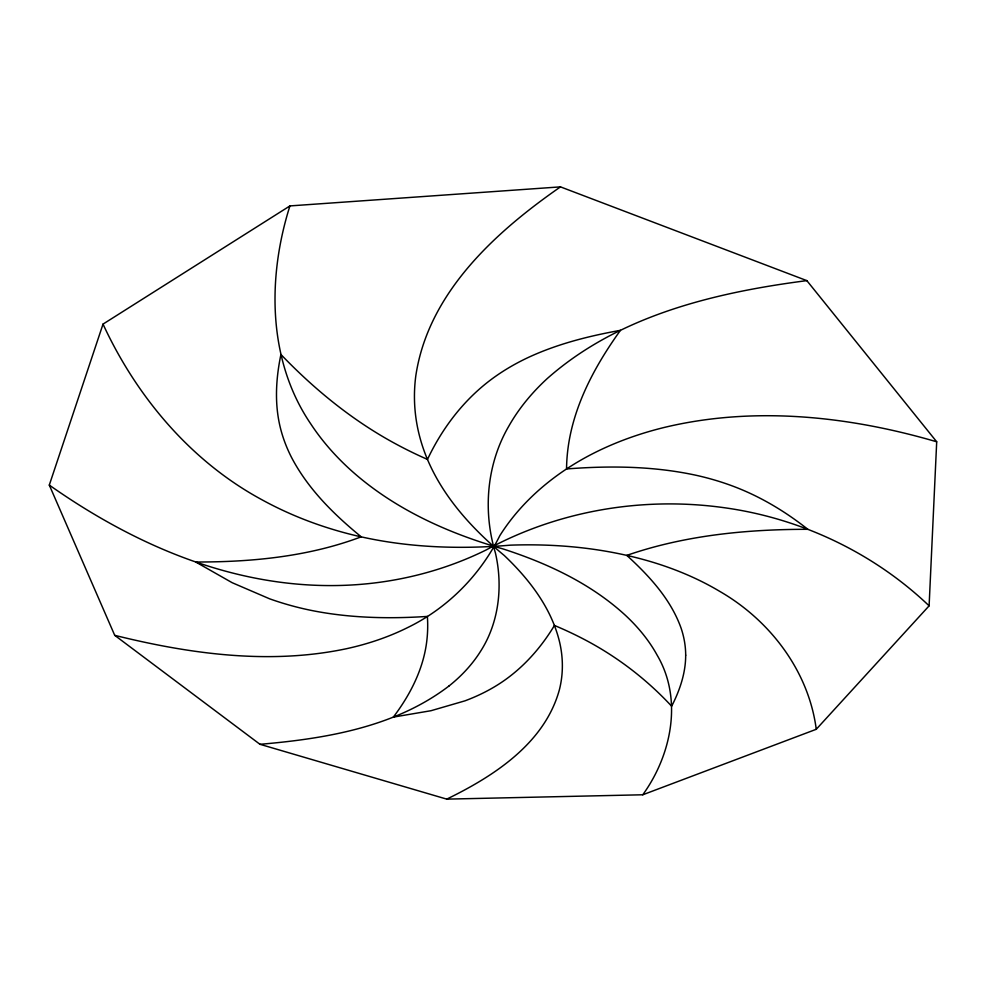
<?xml version="1.0" encoding="UTF-8"?>
<svg xmlns="http://www.w3.org/2000/svg" width="986" height="986" viewBox="0 0 986 986"><rect width="100%" height="100%" fill="white"/><g stroke="black" fill="none" stroke-linecap="round" stroke-linejoin="round"><path stroke-width="1.48" d="M929.108 605.835L936.7 441.79L806.844 280.628L560.479 186.872L289.933 205.914L103.025 324.111L49.3 485.087L114.721 635.329L259.959 744.294L446.744 799.128L642.773 794.778L816.248 729.295L929.108 605.835C873.017 552.308 799.572 517.786 722.812 507.519A249.68 157.6 1 0 0 649.01 504.45C592.229 507.396 536.039 522.716 486.086 549.991C443.158 571.177 395.743 582.948 347.959 585.179A288.405 208.317 13 0 1 279.593 582.147C195.857 570.943 117.839 533.315 49.3 485.087M289.921 205.914C267.342 277.165 267.489 360.284 310.8 423.955A297.217 225.954 3.1 0 0 352.692 471.826C395.448 509.589 448.618 533.451 503.07 548.943C547.464 563.277 591.033 583.626 625.629 615.51A241.003 148.726 6.6 0 1 657.12 655.135C683.088 699.197 671.441 755.103 642.773 794.778M449.037 685.96C395.25 727.113 325.75 738.687 259.959 744.307M560.479 186.872C495.206 232.191 428.306 292.879 415.845 375.555A291.264 213.112 -1.4 0 0 419.999 437.809C432.928 485.642 466.846 524.515 504.277 555.512C529.482 579.448 551.926 608.621 559.826 643.094A247.548 155.233 9.4 0 1 559.395 689.744C544.691 743.37 493.887 776.155 446.744 799.128M806.844 280.628C714.936 292.497 618.505 315.532 547.341 378.476A278.237 192.307 -2.5 0 0 508.788 426.198C486.64 464.172 482.758 511.019 495.391 552.838C503.045 585.93 499.138 622.4 480.552 651.315A259.441 168.335 11.8 0 1 449.037 685.96M114.721 635.329C190.027 654.014 269.683 664.971 346.48 648.714A275.008 187.55 13.3 0 0 407.81 627.49C447.632 608.115 480.133 575.232 499.84 535.632C521.569 501.184 553.725 474.241 589.554 455.347A263.188 172.562 -1.3 0 1 663.812 427.554C753.797 405.825 848.699 416.03 936.7 441.79M103.025 324.111C136.549 396.668 190.668 461.103 261.475 499.508A296.749 224.327 9.3 0 0 333.342 529.556C390.53 546.885 451.107 550.213 510.403 545.159C558.742 543.459 607.598 548.426 653.965 562.599A242.112 149.724 3.7 0 1 719.755 591.39C769.992 620.33 808.693 671.047 816.26 729.307M685.689 655.172C685.701 673.105 679.748 690.422 671.651 706.235C646.126 678.725 615.831 655.702 582.48 638.509A282.92 166.363 6.7 0 0 554.428 625.444C539.749 649.885 519.905 671.503 495.366 686.281A202.561 132.407 9.1 0 1 464.948 700.849L431.018 710.709L393.328 717.105C410.805 694.095 424.387 667.177 427.098 638.078A315.939 197.348 14.1 0 0 427.369 616.423C388.225 618.974 348.6 618.086 310.072 610.161A216.747 151.154 10.2 0 1 269.609 598.81L232.141 582.689L195.746 562.008C241.336 562.094 287.296 558.544 331.407 546.478A374.939 273.96 18.6 0 0 361.233 536.828C333.921 514.482 308.088 489.056 291.56 457.492A224.179 163.454 5.7 0 1 279.556 424.337C274.539 401.314 276.154 377.404 280.924 354.492C314.571 389.556 352.705 420.677 395.571 443.811A392.748 319.575 1.1 0 0 427.48 459.414C442.246 428.084 463.864 399.712 491.829 379.031A217.635 152.497 0.9 0 1 528.915 357.166C557.916 343.794 589.098 335.967 620.44 330.335C596.382 363.871 575.725 401.216 568.885 442.381A357.733 246.685 -7.1 0 0 566.543 468.954C609.853 465.589 653.854 466.058 696.461 475.363A203.436 133.455 1.7 0 1 738.785 488.44C763.694 498.509 786.791 512.671 807.842 529.309C757.901 529.285 707.64 533.278 659.141 545.677A300.656 182.385 -0.8 0 0 626.8 555.377C649.182 575.873 670.739 599.094 681.092 628.168A196.103 125.074 5.4 0 1 685.689 655.172"/></g></svg>
